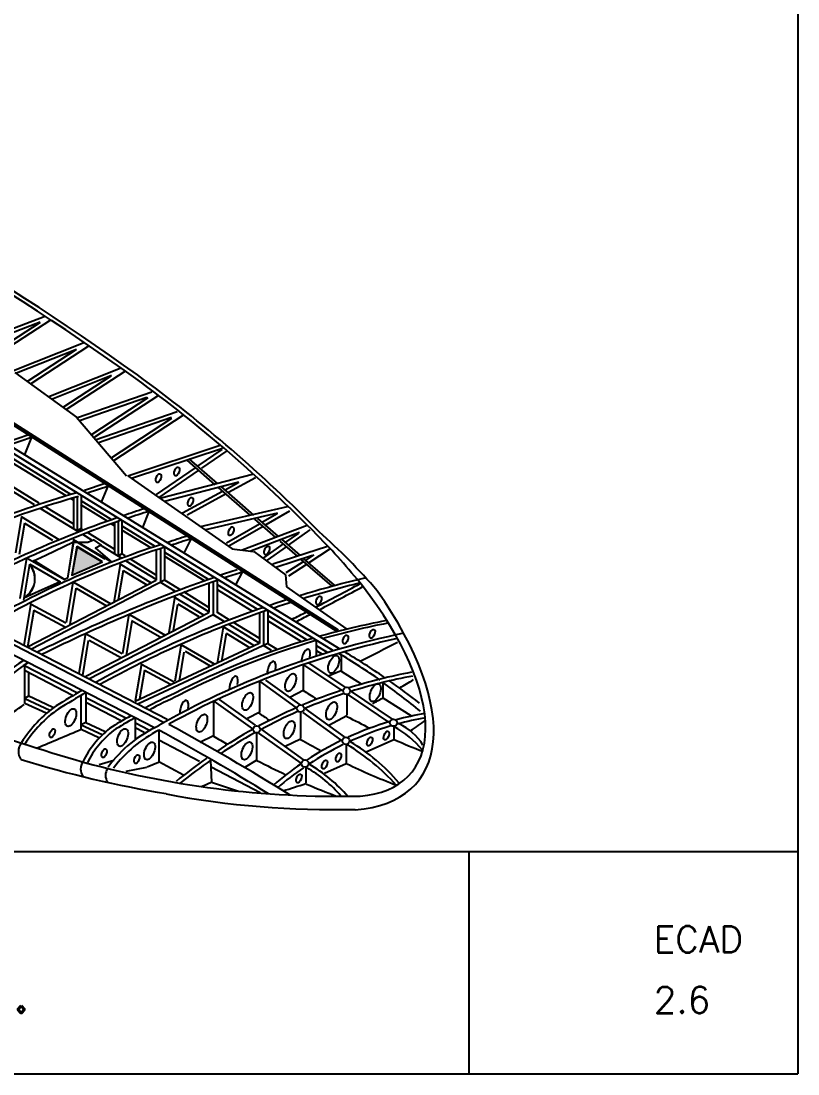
# Model space of a CAD drawing. Extents: x 4.3 to 16.6, y -10.2 to -1.3.
# Drawn here: x 13.393 to 16.594, y -10.161 to -5.822 of the extents above; entities that cross this region are included whole.
import ezdxf

# ---------------------------------------------------------------- set-up
doc = ezdxf.new("R2010")
doc.units = 0
doc.header["$MEASUREMENT"] = 0
doc.linetypes.add('0', pattern=[0])
doc.layers.get('0').update_dxf_attribs({"linetype": 'CONTINUOUS'})
doc.layers.add('1', color=7, linetype='CONTINUOUS')
doc.layers.add('2', color=7, linetype='CONTINUOUS')
doc.styles.add('NORMAL', font='simplex')

# ---------------------------------------------------------------- blocks, each defined once
blk = doc.blocks.new('40')
at = {"color": 0, "linetype": '0'}
blk.add_arc((0, 0), 1, 155.4199, 235.9456, dxfattribs=at)
blk = doc.blocks.new('41')
at = {"color": 0, "linetype": '0'}
blk.add_arc((0, 0), 1, 155.6705, 245.8349, dxfattribs=at)
blk = doc.blocks.new('UNITCIRCLE0')
at = {"color": 0, "linetype": '0'}
blk.add_circle((0, 0), 1, dxfattribs=at)
blk = doc.blocks.new('76')
at = {"color": 0, "linetype": '0'}
blk.add_arc((0, 0), 1, 279.5607, 126.7366, dxfattribs=at)
blk = doc.blocks.new('77')
at = {"color": 0, "linetype": '0'}
blk.add_arc((0, 0), 1, 279.5576, 126.7366, dxfattribs=at)
blk = doc.blocks.new('78')
at = {"color": 0, "linetype": '0'}
blk.add_arc((0, 0), 1, 279.5592, 126.7349, dxfattribs=at)
blk = doc.blocks.new('79')
at = {"color": 0, "linetype": '0'}
blk.add_arc((0, 0), 1, 279.5578, 126.74, dxfattribs=at)

msp = doc.modelspace()

# ---------------------------------------------------------------- linework, layer by layer
at = {"layer": '1', "color": 7, "linetype": '0'}
for p, q in [((10.579334, -5.890028), (14.678915, -8.415894)), ((10.644669, -5.90716), (14.703353, -8.407832)), ((13.942637, -8.734807), (9.089279, -6.229897)), ((9.233553, -6.259987), (13.979978, -8.711184)), ((9.259033, -6.256348), (13.99522, -8.699473)), ((13.108194, -7.185347), (13.488511, -7.038725)), ((13.127016, -7.193425), (13.470798, -7.060888)), ((13.470841, -7.06368), (13.227508, -7.222405)), ((13.513785, -7.053857), (13.245837, -7.228638)), ((12.795925, -7.127361), (14.695094, -8.337594)), ((12.805319, -7.123357), (14.699626, -8.330481)), ((13.354765, -7.264019), (13.648292, -7.147248)), ((13.373727, -7.271942), (13.620709, -7.173687)), ((13.618611, -7.177422), (13.421011, -7.306314)), ((13.670623, -7.161682), (13.432807, -7.316807)), ((13.366751, -7.269507), (13.621611, -7.454352)), ((13.507792, -7.368516), (13.800847, -7.251932)), ((13.518172, -7.379854), (13.765155, -7.281597)), ((13.763058, -7.285331), (13.565457, -7.414226)), ((13.820395, -7.266119), (13.577253, -7.424719)), ((13.625795, -7.456123), (13.93166, -7.350208)), ((13.633788, -7.46827), (13.910959, -7.372292)), ((13.914619, -7.375144), (13.68443, -7.525295)), ((13.95489, -7.367065), (13.695128, -7.536505)), ((13.621611, -7.454352), (13.82746, -7.695676)), ((13.698514, -7.547793), (14.036034, -7.430914)), ((13.707976, -7.559431), (14.013114, -7.453766)), ((14.013124, -7.45968), (13.764929, -7.621574)), ((14.059264, -7.447771), (13.773629, -7.634089)), ((13.329187, -7.558835), (13.425325, -7.525542)), ((13.339886, -7.570045), (13.436024, -7.536752)), ((13.436024, -7.536752), (13.408104, -7.605573)), ((13.832518, -7.69615), (14.212766, -7.570276)), ((13.851871, -7.704495), (14.223375, -7.581517)), ((14.219552, -7.587851), (14.121739, -7.654922)), ((14.241121, -7.592808), (14.136221, -7.664741)), ((13.597976, -7.77302), (13.330635, -7.608305)), ((13.578479, -7.778708), (13.331975, -7.627055)), ((14.075251, -7.631681), (14.191476, -7.73273)), ((14.084041, -7.626154), (14.201266, -7.728075)), ((14.110271, -7.662787), (13.949988, -7.772693)), ((14.122698, -7.674014), (13.9598, -7.785715)), ((13.467572, -7.808221), (13.329738, -7.723423)), ((13.832328, -7.695948), (14.262747, -7.997396)), ((14.346983, -7.690541), (13.969594, -7.788096)), ((14.289814, -7.722318), (13.98347, -7.801507)), ((14.289848, -7.724012), (14.233266, -7.75471)), ((14.35918, -7.704742), (14.24796, -7.765081)), ((13.448017, -7.815502), (13.315672, -7.734083)), ((13.653539, -7.755397), (13.739402, -7.726974)), ((13.669047, -7.765013), (13.7501, -7.738184)), ((13.7501, -7.738184), (13.723423, -7.803944)), ((14.222802, -7.760388), (14.0575, -7.850066)), ((14.204955, -7.744449), (14.335572, -7.858013)), ((14.215658, -7.740587), (14.350191, -7.857553)), ((13.609776, -7.797963), (13.597663, -7.790511)), ((13.609269, -7.787061), (13.609269, -7.915289)), ((13.624471, -7.78175), (13.624471, -7.922282)), ((13.639672, -7.776437), (13.639672, -7.914292)), ((13.764433, -7.875578), (13.639986, -7.798905)), ((14.237496, -7.770759), (14.077427, -7.857597)), ((13.630018, -7.92747), (13.474819, -7.831991)), ((13.610044, -7.895871), (13.494374, -7.82471)), ((13.746588, -7.882131), (13.639244, -7.816093)), ((13.919203, -7.84328), (13.892526, -7.909039)), ((14.489117, -7.824039), (14.131331, -7.906192)), ((14.44949, -7.850013), (14.152024, -7.918315)), ((14.44748, -7.853123), (14.387447, -7.88765)), ((14.498744, -7.842381), (14.40134, -7.898404)), ((13.394557, -7.863801), (13.36946, -8.012789)), ((13.406837, -7.890834), (13.3851, -8.019877)), ((13.392953, -7.86358), (13.548533, -7.958076)), ((13.406227, -7.890818), (13.522555, -7.961472)), ((13.778331, -7.90166), (13.764634, -7.893233)), ((13.777989, -7.888636), (13.777989, -8.018181)), ((13.79319, -7.883325), (13.79319, -8.029167)), ((13.808392, -7.878012), (13.808392, -8.017181)), ((14.375018, -7.894799), (14.239158, -7.972941)), ((14.354791, -7.874723), (14.441231, -7.949878)), ((14.366495, -7.871731), (14.451022, -7.94522)), ((13.639672, -7.913292), (13.624415, -7.923282)), ((13.639672, -7.914292), (13.649208, -7.920285)), ((13.684355, -7.9609), (13.646682, -7.937721)), ((13.778399, -7.999445), (13.666014, -7.930305)), ((13.927432, -7.99339), (13.80849, -7.920216)), ((13.945501, -7.98714), (13.809163, -7.903138)), ((14.390231, -7.904793), (14.248785, -7.986148)), ((14.57097, -7.90055), (14.303774, -8.001837)), ((14.539341, -7.930051), (14.335413, -8.007354)), ((14.533895, -7.933473), (14.482565, -7.969808)), ((14.582247, -7.919211), (14.493795, -7.981822)), ((13.61011, -7.959874), (13.583385, -8.118524)), ((13.608506, -7.959653), (13.737331, -8.037897)), ((13.806293, -8.035915), (13.717155, -7.981078)), ((14.09182, -7.956717), (14.063574, -8.014255)), ((14.472933, -7.976625), (14.391093, -8.034555)), ((14.459538, -7.965795), (14.530585, -8.027565)), ((14.465415, -7.957733), (14.542291, -8.02457)), ((13.62239, -7.986905), (13.60215, -8.107061)), ((13.621779, -7.98689), (13.719612, -8.04631)), ((13.808447, -8.018181), (13.79319, -8.027171)), ((13.822284, -8.026443), (13.809449, -8.018549)), ((13.949241, -8.004984), (13.949241, -8.125449)), ((13.966721, -7.998444), (13.966721, -8.133626)), ((13.984199, -7.989517), (13.984199, -8.125995)), ((14.165583, -8.122739), (13.985322, -8.011674)), ((14.261775, -7.997252), (14.351118, -8.007651)), ((14.351295, -8.007793), (14.48222, -8.104019)), ((14.484467, -7.988426), (14.406583, -8.043556)), ((14.655824, -7.986724), (14.430303, -8.060228)), ((14.593363, -8.024366), (14.442595, -8.073507)), ((14.598978, -8.021911), (14.566196, -8.043124)), ((14.666615, -7.997516), (14.579063, -8.054166)), ((13.415241, -8.035019), (13.387264, -8.201108)), ((13.427929, -8.059634), (13.402761, -8.209045)), ((13.41818, -8.03476), (13.572128, -8.123952)), ((13.428606, -8.059738), (13.55414, -8.132468)), ((13.80117, -8.059531), (13.774445, -8.218184)), ((13.799565, -8.059313), (13.928391, -8.137557)), ((13.948801, -8.123587), (13.826025, -8.048055)), ((13.949749, -8.10486), (13.842981, -8.039176)), ((14.148008, -8.129089), (13.984802, -8.028685)), ((14.555402, -8.050107), (14.484216, -8.096169)), ((14.568269, -8.061151), (14.494025, -8.109191)), ((14.544065, -8.039284), (14.672679, -8.151108)), ((14.55568, -8.036213), (14.683474, -8.147321)), ((13.81345, -8.086564), (13.79321, -8.206721)), ((13.81284, -8.086548), (13.910672, -8.14597)), ((14.303668, -8.093165), (14.276991, -8.142484)), ((14.48222, -8.104019), (14.486696, -8.154241)), ((13.949386, -8.127007), (13.418554, -8.402005)), ((13.984199, -8.125995), (13.435019, -8.4105)), ((13.606301, -8.134679), (13.578324, -8.300766)), ((13.60924, -8.134419), (13.763187, -8.223612)), ((14.028563, -8.172657), (13.966334, -8.134374)), ((14.047272, -8.164857), (13.983042, -8.125343)), ((14.166368, -8.139201), (14.166368, -8.259665)), ((14.183846, -8.132658), (14.183846, -8.26784)), ((14.201324, -8.126117), (14.201324, -8.260211)), ((14.365306, -8.245793), (14.202425, -8.145439)), ((14.486696, -8.154241), (14.556464, -8.203103)), ((13.618989, -8.159294), (13.593821, -8.308705)), ((13.619666, -8.159398), (13.745199, -8.232125)), ((14.0268, -8.191845), (14.001518, -8.341933)), ((14.022614, -8.194786), (14.144345, -8.268723)), ((14.166066, -8.257251), (14.047418, -8.184257)), ((14.166562, -8.238246), (14.063407, -8.174784)), ((14.345407, -8.25442), (14.201967, -8.166042)), ((13.432966, -8.22211), (13.404077, -8.393611)), ((13.433887, -8.224605), (13.576822, -8.302249)), ((14.037847, -8.226205), (14.019961, -8.332381)), ((14.038129, -8.223384), (14.125133, -8.276227)), ((14.556798, -8.203336), (14.734791, -8.327996)), ((13.445102, -8.250006), (13.419513, -8.401911)), ((13.445463, -8.249523), (13.577868, -8.321445)), ((14.166645, -8.260382), (13.659739, -8.522986)), ((14.184019, -8.268405), (13.674435, -8.532396)), ((13.837415, -8.265827), (13.81005, -8.428281)), ((13.83976, -8.267975), (13.986942, -8.353247)), ((14.229258, -8.296126), (14.184081, -8.268333)), ((14.230956, -8.297172), (14.185433, -8.269165)), ((14.250203, -8.289702), (14.201893, -8.259983)), ((14.374806, -8.261411), (14.374806, -8.386821)), ((14.392285, -8.255838), (14.392285, -8.395957)), ((14.409763, -8.250342), (14.409763, -8.386821)), ((14.571354, -8.372746), (14.410397, -8.273577)), ((13.849324, -8.295061), (13.825546, -8.43622)), ((13.847932, -8.291644), (13.966147, -8.360136)), ((14.225815, -8.319632), (14.200871, -8.467716)), ((14.227242, -8.319072), (14.351089, -8.394291)), ((14.372631, -8.384331), (14.248112, -8.307725)), ((14.373266, -8.365413), (14.268182, -8.300764)), ((14.547038, -8.378651), (14.409294, -8.293783)), ((13.65766, -8.346533), (13.630322, -8.508823)), ((13.669701, -8.374989), (13.645446, -8.518978)), ((13.657997, -8.346343), (13.809616, -8.428704)), ((13.673915, -8.373619), (13.806319, -8.445541)), ((14.238215, -8.345951), (14.219044, -8.459764)), ((14.237778, -8.344644), (14.333743, -8.402932)), ((14.609196, -8.374246), (14.609196, -8.440488)), ((14.374256, -8.387126), (13.86239, -8.626102)), ((14.409194, -8.387085), (13.877085, -8.635514)), ((14.052479, -8.390249), (14.026905, -8.542073)), ((14.051689, -8.390759), (14.189048, -8.47034)), ((14.424715, -8.416374), (14.391392, -8.395872)), ((14.44668, -8.410579), (14.412004, -8.389245)), ((14.655754, -8.424747), (14.610291, -8.396735)), ((14.633105, -8.431679), (14.610695, -8.417871)), ((14.063876, -8.422526), (14.044009, -8.540465)), ((14.068328, -8.419335), (14.172463, -8.479669)), ((14.711039, -8.43686), (14.711039, -8.501468)), ((13.622494, -8.591057), (13.406489, -8.479363)), ((13.406897, -8.475716), (13.406897, -8.633786)), ((13.604773, -8.601724), (13.409161, -8.500413)), ((13.888774, -8.470955), (13.863198, -8.622786)), ((13.901219, -8.497008), (13.881049, -8.616745)), ((13.889343, -8.472013), (14.024018, -8.545168)), ((13.900919, -8.496931), (14.008121, -8.555162)), ((14.554883, -8.476064), (14.554883, -8.580878)), ((14.555975, -8.47444), (14.714201, -8.580934)), ((14.578254, -8.467587), (14.729108, -8.569118)), ((14.711039, -8.49951), (14.662448, -8.521048)), ((14.711039, -8.501468), (14.793648, -8.553732)), ((13.42335, -8.506915), (13.42335, -8.603954)), ((14.374603, -8.54221), (14.525086, -8.650831)), ((14.374793, -8.544942), (14.374793, -8.670717)), ((14.399295, -8.537657), (14.53972, -8.639013)), ((13.659399, -8.590149), (13.659399, -8.714699)), ((14.50047, -8.607631), (14.558172, -8.578745)), ((14.748427, -8.582121), (14.921579, -8.698659)), ((14.882974, -8.550414), (14.882974, -8.611108)), ((13.42335, -8.603954), (13.406897, -8.613235)), ((13.496606, -8.674623), (13.40889, -8.633806)), ((13.510864, -8.66311), (13.408903, -8.615584)), ((13.52422, -8.65085), (13.422081, -8.603202)), ((13.640396, -8.742182), (13.640396, -8.599176)), ((13.802767, -8.704268), (13.659481, -8.630057)), ((13.82427, -8.695394), (13.660159, -8.610533)), ((14.18613, -8.625797), (14.18613, -8.766547)), ((14.186967, -8.624624), (14.346172, -8.738303)), ((14.208408, -8.617639), (14.357754, -8.724279)), ((14.734971, -8.598845), (14.734971, -8.682696)), ((14.740844, -8.598866), (14.907136, -8.71079)), ((14.883365, -8.61049), (14.998843, -8.683549)), ((14.326275, -8.694829), (14.377009, -8.669432)), ((14.543448, -8.670717), (14.543448, -8.778526)), ((14.553609, -8.671417), (14.709234, -8.783748)), ((14.562642, -8.65556), (14.723868, -8.771933)), ((13.659263, -8.712082), (13.640525, -8.722551)), ((13.739892, -8.751464), (13.659589, -8.714002)), ((13.863112, -8.694675), (13.863112, -8.78152)), ((13.919472, -8.74462), (13.8644, -8.716143)), ((14.734971, -8.685691), (14.660649, -8.724623)), ((13.713585, -8.775592), (13.639723, -8.74122)), ((13.726943, -8.763827), (13.640143, -8.723369)), ((13.89985, -8.754549), (13.862329, -8.735117)), ((13.960314, -8.747225), (13.960314, -8.875942)), ((14.363359, -8.757563), (14.363359, -8.868368)), ((14.371735, -8.756556), (14.545575, -8.880688)), ((14.38281, -8.742169), (14.558181, -8.867394)), ((14.929354, -8.727617), (14.929354, -8.784516)), ((14.128576, -8.873011), (13.961, -8.786221)), ((14.128958, -8.793499), (14.18613, -8.766547)), ((14.543448, -8.78152), (14.48056, -8.811468)), ((14.732114, -8.802484), (14.732114, -8.883341)), ((14.929354, -8.784516), (14.815011, -8.835425)), ((13.714467, -8.886334), (13.774497, -8.868368)), ((13.911708, -8.895319), (13.95906, -8.875942)), ((13.960314, -8.872876), (14.062701, -8.928041)), ((14.173863, -8.869812), (14.176789, -8.958688)), ((14.317622, -8.895319), (14.363359, -8.868368)), ((14.732114, -8.883341), (14.643497, -8.922271)), ((13.825951, -8.913286), (13.911497, -8.896992)), ((14.378489, -9.002445), (14.175494, -8.897311)), ((14.566317, -8.898314), (14.566317, -8.964197)), ((14.176789, -8.958688), (14.288758, -8.995181))]:
    msp.add_line(p, q, dxfattribs=at)
for points in [[(13.441812, -8.048451), (13.494219, -8.022798), (13.60595, -7.969937), (13.667222, -7.969937), (13.69065, -7.960496), (13.723088, -7.981265), (13.69966, -7.994479), (13.767257, -8.051277), (13.608506, -7.959653), (13.583385, -8.118524), (13.572128, -8.123952), (13.445561, -8.045452)], [(13.728495, -8.051119), (13.623971, -7.986928), (13.602345, -8.105867)], [(13.428575, -8.059835), (13.55414, -8.132468), (13.467706, -8.171565), (13.449291, -8.179603), (13.404021, -8.200502), (13.42704, -8.180407), (13.445455, -8.15147), (13.450058, -8.133786), (13.449291, -8.115299), (13.446221, -8.093596), (13.440851, -8.080735), (13.431643, -8.066267)]]:
    msp.add_lwpolyline(points, close=True, dxfattribs=at)
for centre in [(14.734365, -8.58244), (14.544291, -8.655291), (14.92753, -8.713572), (14.36349, -8.741093), (14.731276, -8.788042), (14.562836, -8.881937)]:
    msp.add_circle(centre, 0.014764, dxfattribs=at)
for centre, radius, start, end in [((6.997605, -16.890808), 11.816399, 54.423424, 65.306328), ((6.990806, -16.905476), 11.816399, 54.423424, 65.306328), ((10.31913, -12.147487), 6.02632, 44.458847, 53.871067), ((10.312331, -12.162149), 6.02632, 44.458847, 53.871067), ((14.872471, -12.059751), 4.472234, 106.237503, 117.420868), ((14.879761, -12.074581), 4.472234, 106.237511, 117.260674), ((15.226844, -12.022861), 4.395813, 107.562607, 108.742249), ((15.234954, -12.036668), 4.395813, 107.387665, 108.631348), ((15.159204, -11.840308), 4.20121, 109.016632, 120.206917), ((15.177318, -11.849941), 4.20121, 109.016632, 120.206917), ((12.837363, -9.708847), 2.505844, 38.477718, 44.85828), ((12.980732, -9.781998), 2.476061, 40.627285, 48.5303), ((15.132661, -11.580376), 3.784028, 107.94445, 120.109146), ((15.407439, -12.134131), 4.395813, 107.605286, 108.742249), ((15.415549, -12.147937), 4.395813, 107.534584, 108.631348), ((15.150775, -11.590012), 3.784028, 107.944458, 120.092392), ((13.360957, -8.120562), 0.089202, 299.305603, 42.069733), ((16.416616, -14.402016), 6.670263, 109.503265, 116.3209), ((15.625988, -12.268784), 4.395813, 107.788948, 108.742249), ((15.634098, -12.282591), 4.395813, 107.64946, 108.63134), ((16.434731, -14.411647), 6.670263, 109.503273, 116.303658), ((15.830157, -12.39278), 4.395813, 103.358826, 107.061417), ((15.838265, -12.406588), 4.395813, 103.783806, 106.984108), ((7.999281, 4.476626), 14.328274, 297.45639, 298.290466), ((8.005739, 4.461795), 14.328274, 297.506073, 298.309357), ((15.830157, -12.39278), 4.395813, 109.076286, 118.991173), ((15.830157, -12.39278), 4.395813, 107.78894, 108.742241), ((15.838265, -12.406588), 4.395813, 107.649452, 108.63134), ((15.838265, -12.406588), 4.395813, 108.967979, 118.855743), ((7.999281, 4.476626), 14.328274, 297.025665, 297.29129), ((8.005739, 4.461795), 14.328274, 297.069458, 297.317444), ((15.501355, -11.469787), 3.233744, 100.806633, 105.746132), ((15.517679, -11.478336), 3.233744, 100.963142, 105.734123), ((15.670554, -11.737616), 3.464547, 101.666016, 119.580467), ((15.677652, -11.752487), 3.464547, 102.353378, 118.924423), ((15.501355, -11.469787), 3.233744, 106.310455, 117.167732), ((15.517679, -11.478336), 3.233744, 106.347115, 117.16774), ((76.519615, -130.49881), 136.761902, 116.759232, 116.831657), ((13.939316, -9.268866), 0.973755, 123.468933, 145.288544), ((13.266989, -10.8474), 2.812726, 55.197308, 59.326519), ((13.293462, -10.842431), 2.812726, 55.437668, 59.326515), ((13.957431, -9.2785), 0.973755, 123.468933, 145.04332), ((18.27323, 6.477628), 16.035522, 249.225128, 253.122696), ((15.392883, -10.622034), 2.15196, 100.47644, 107.513695), ((15.400529, -10.636673), 2.15196, 100.557846, 107.563316), ((13.257645, -10.843483), 2.812726, 50.717899, 54.694023), ((13.293462, -10.842431), 2.812726, 51.769321, 54.911415), ((12.02301, -3.691123), 5.691302, 300.979187, 301.649933), ((15.832018, -12.393199), 4.395813, 119.846336, 121.457413), ((15.840128, -12.407006), 4.395813, 119.72084, 121.457413), ((15.392883, -10.622034), 2.15196, 108.284409, 112.958488), ((16.068502, -6.217119), 2.80685, 237.366745, 238.663528), ((14.972255, -10.676278), 2.288375, 114.452202, 117.790291), ((14.988579, -10.684828), 2.288375, 114.452209, 117.836426), ((15.400529, -10.636673), 2.15196, 108.426064, 112.939003), ((12.02301, -3.691123), 5.691302, 299.691833, 300.152954), ((12.960567, -8.029509), 0.754073, 289.882751, 306.1315), ((13.851251, -9.081054), 0.538202, 125.627602, 147.988754), ((13.859361, -9.094861), 0.538202, 125.627602, 147.014053), ((15.923664, -6.39983), 2.752891, 235.68985, 236.743805), ((15.392883, -10.622034), 2.15196, 113.665329, 118.288261), ((15.400529, -10.636673), 2.15196, 113.810318, 118.265106), ((15.276805, -9.949209), 1.29247, 99.854141, 105.119507), ((14.972255, -10.676278), 2.288375, 119.526955, 122.086243), ((14.988579, -10.684828), 2.288375, 119.613495, 122.08625), ((9.280632, -17.387392), 9.869188, 58.062012, 61.419975), ((16.068502, -6.217119), 2.80685, 241.65097, 243.809891), ((15.276805, -9.949209), 1.29247, 106.384361, 114.488213), ((15.28737, -9.965023), 1.29247, 100.191483, 105.396591), ((14.856123, -8.924551), 0.226463, 31.720858, 65.303162), ((13.936741, -7.174531), 1.896702, 304.0383, 306.330658), ((8.005739, 4.433003), 14.328274, 292.369293, 293.159637), ((14.004072, -9.050411), 0.398047, 128.231155, 153.721664), ((14.020396, -9.058963), 0.398047, 128.231155, 152.9841), ((14.18128, -9.211402), 0.532919, 114.565857, 143.762848), ((14.200262, -9.220516), 0.532919, 116.777794, 143.140182), ((9.237348, -17.410063), 9.869188, 58.370846, 61.410225), ((15.392883, -10.622034), 2.15196, 119.066833, 123.695709), ((15.400529, -10.636673), 2.15196, 119.105957, 123.509277), ((15.28737, -9.965023), 1.29247, 106.682037, 114.48497), ((14.721512, -9.102567), 0.42696, 40.228924, 60.908424), ((13.439186, -8.83272), 0.057638, 142.444382, 214.19043), ((15.865076, -5.971009), 3.263533, 239.038864, 240.171188), ((15.923664, -6.39983), 2.752891, 239.938477, 241.847046), ((15.276805, -9.949209), 1.29247, 115.846931, 123.079666), ((15.28737, -9.965023), 1.29247, 116.060173, 123.233589), ((14.282019, -9.557648), 0.880157, 41.813774, 58.881348), ((14.339217, -9.479028), 0.800151, 40.299603, 59.142014), ((16.068502, -6.217119), 2.80685, 246.073242, 248.710999), ((14.715963, -4.567612), 4.496828, 252.899536, 260.720215), ((14.701484, -5.019742), 3.997198, 254.268768, 271.264526), ((13.688064, -8.904823), 0.050093, 144.076447, 215.923004), ((15.392883, -10.622034), 2.15196, 125.024384, 129.234863), ((15.400529, -10.636673), 2.15196, 124.68531, 128.926926), ((15.865076, -5.971009), 3.263533, 242.626236, 244.957581), ((15.276805, -9.949209), 1.29247, 124.391006, 130.792526), ((14.233259, -9.461643), 0.673753, 41.245621, 58.994114), ((15.923664, -6.39983), 2.752891, 244.369034, 249.018127), ((13.79407, -8.930715), 0.053405, 147.506241, 212.494843), ((15.28737, -9.965023), 1.29247, 124.447792, 130.452454), ((14.301706, -9.364674), 0.537654, 40.446754, 60.04789), ((12.02301, -3.691123), 5.691302, 291.779388, 292.238464), ((13.936741, -7.174531), 1.896702, 286.391388, 289.381073), ((15.865076, -5.971009), 3.263533, 246.610703, 248.913879), ((14.681249, -5.359062), 3.712737, 259.278687, 271.354187)]:
    msp.add_arc(centre, radius, start, end, dxfattribs=at)
at = {"layer": '1', "color": 7, "linetype": 'Continuous'}
msp.add_solid([(13.728495, -8.051119), (13.623971, -7.986928), (13.602345, -8.105867)], dxfattribs=at)
at = {"layer": '2', "color": 7, "linetype": '0'}
for p, q in [((16.593842, -1.306733), (16.593842, -10.161223)), ((4.611597, -9.244959), (16.593842, -9.244959)), ((15.238186, -9.244959), (15.238186, -10.161223)), ((4.611597, -10.161223), (16.593842, -10.161223))]:
    msp.add_line(p, q, dxfattribs=at)

# ---------------------------------------------------------------- block references
at = {"layer": '1', "color": 7, "linetype": '0', "rotation": 68.31097399999999}
for p, xscale, yscale in [((14.03482, -7.677719), 0.019337, 0.009518), ((13.959232, -7.705343), 0.019337, 0.009518), ((14.091072, -7.802947), 0.019337, 0.009518), ((14.258069, -7.92449), 0.019337, 0.009518), ((14.40573, -8.003677), 0.019337, 0.009518), ((14.619465, -8.209749), 0.019337, 0.009518), ((14.83999, -8.346797), 0.019337, 0.009518), ((14.729728, -8.370293), 0.019337, 0.009518), ((14.680659, -8.47307), 0.038674, 0.019036), ((14.503428, -8.547936), 0.038674, 0.019036), ((14.852173, -8.589861), 0.038674, 0.019036), ((14.326199, -8.625797), 0.038674, 0.019036), ((14.672084, -8.664729), 0.038674, 0.019036), ((13.597507, -8.692361), 0.038674, 0.019036), ((14.137533, -8.715638), 0.038674, 0.019036), ((14.497712, -8.74259), 0.038674, 0.019036), ((13.521447, -8.756717), 0.019337, 0.009518), ((13.811121, -8.774809), 0.038674, 0.019036), ((14.897909, -8.766547), 0.019337, 0.009518), ((13.922207, -8.829786), 0.038674, 0.019036), ((14.323339, -8.829435), 0.038674, 0.019036), ((14.829304, -8.790504), 0.019337, 0.009518), ((13.735061, -8.839165), 0.019337, 0.009518), ((13.869628, -8.863682), 0.019337, 0.009518), ((14.700669, -8.856389), 0.019337, 0.009518), ((14.643497, -8.886334), 0.019337, 0.009518), ((14.537731, -8.943234), 0.019337, 0.009518)]:
    msp.add_blockref('UNITCIRCLE0', p, dxfattribs=dict(at, xscale=xscale, yscale=yscale))
at = {"layer": '1', "color": 7}
for name, p, xscale, yscale, rotation in [('41', (14.157168, -8.204357), 1.106203, 0.502215, 139.530869), ('40', (13.925364, -8.072377), 1.412505, 0.612263, 141.37973), ('78', (14.566224, -8.44596), 0.037204, 0.015472, 74.404213), ('79', (14.424194, -8.496612), 0.037204, 0.015472, 74.404213), ('77', (14.268566, -8.558346), 0.037204, 0.015472, 74.404213), ('76', (14.0644, -8.65741), 0.037204, 0.015472, 74.404213)]:
    msp.add_blockref(name, p, dxfattribs=dict(at, xscale=xscale, yscale=yscale, rotation=rotation))

# ---------------------------------------------------------------- texts
at = {"layer": '2', "color": 7, "style": 'NORMAL'}
for s, height, p in [('Spitfire IX.', 0.314529, (11.25, -9.910346)), ('ECAD', 0.108369, (16, -9.660346)), ('2.6', 0.108369, (16, -9.910346))]:
    msp.add_text(s, height=height, dxfattribs=at).set_placement(p)

doc.saveas('drawing.dxf')
